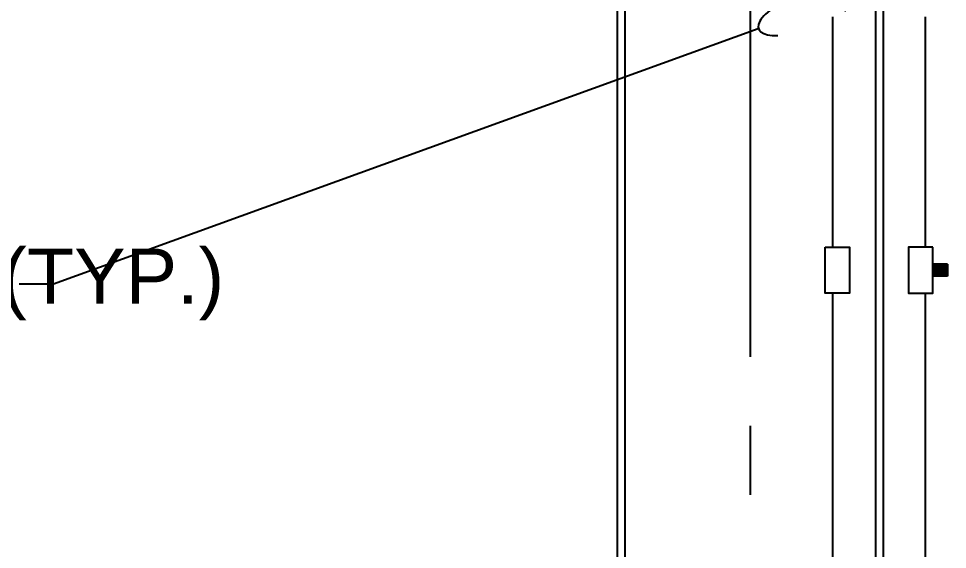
# Model space of a CAD drawing. Header units: feet. Extents: x -4 to 661, y -10 to 600.
# Drawn here: x 607.235 to 608.915, y 591.833 to 592.794 of the extents above; entities that cross this region are included whole.
import ezdxf
from ezdxf import colors
from ezdxf.entities.mleader import LeaderData, LeaderLine
from ezdxf.math import Vec2, Vec3

# ---------------------------------------------------------------- set-up
doc = ezdxf.new("R2010")
doc.units = ezdxf.units.FT
doc.header["$MEASUREMENT"] = 0
doc.linetypes.add('CENTER2', pattern=[1.125, 0.75, -0.125, 0.125, -0.125])
for name, color, linetype in [('E-ARRY-POST', 4, 'Continuous'), ('E-COND-PVC', 4, 'Continuous'), ('E-DIMS', 7, 'Continuous'), ('E-EQPM-HRDW', 16, 'Continuous'), ('G-ANNO-TEXT', 1, 'Continuous')]:
    doc.layers.add(name, color=color, linetype=linetype)
doc.styles.add('NEI-A', font='arial.ttf')

# ---------------------------------------------------------------- blocks, each defined once
blk = doc.blocks.new('Equipment Callout Arrowhead .75')
at = {"color": 0}
blk.add_ellipse((-0.248, 0), major_axis=(0.743, 0), ratio=0.350959, start_param=-0.80282, end_param=3.944413, dxfattribs=at)

msp = doc.modelspace()

# ---------------------------------------------------------------- hatches: boundary and pattern name
at = {"layer": 'E-EQPM-HRDW'}
h = msp.add_hatch(dxfattribs=at)
h.set_pattern_fill('ANSI31', color=256, scale=0.020833, angle=420)
h.set_pattern_definition([(105, (603.0394756, 590.8386322), (-0.0025154318, -0.0006740079), [])])
h.paths.add_polyline_path([(608.8891, 592.3493), (608.8891, 592.3279), (608.9154, 592.3279), (608.9154, 592.3493)])

# ---------------------------------------------------------------- linework, layer by layer
at = {"layer": 'E-ARRY-POST', "color": 9}
msp.add_line((608.7993, 593.7311), (608.7993, 590.3867), dxfattribs=at)
for points in [[(608.3183, 590.8386), (608.3183, 593.7311)], [(608.3321, 590.8386), (608.3321, 593.7311)]]:
    msp.add_lwpolyline(points, dxfattribs=at)
at = {"layer": 'E-ARRY-POST', "color": 9, "flags": 128}
msp.add_lwpolyline([(608.7856, 590.4209), (608.7856, 593.7311)], dxfattribs=at)
at = {"layer": 'E-COND-PVC', "linetype": 'Continuous'}
for points in [[(608.7082, 592.3803), (608.7082, 592.797)], [(608.8749, 592.797), (608.8749, 592.3803)], [(608.7082, 591.3803), (608.7082, 592.297)], [(608.8749, 592.297), (608.8749, 591.3803)]]:
    msp.add_lwpolyline(points, dxfattribs=at)
at = {"layer": 'E-DIMS', "color": 7, "linetype": 'CENTER2', "flags": 128}
msp.add_lwpolyline([(608.5588, 594.057), (608.558, 587.5129)], dxfattribs=at)
at = {"layer": 'E-EQPM-HRDW'}
for points in [[(608.694, 592.3803), (608.7383, 592.3803), (608.7383, 592.297), (608.694, 592.297)], [(608.8891, 592.3803), (608.8448, 592.3803), (608.8448, 592.297), (608.8891, 592.297)]]:
    msp.add_lwpolyline(points, close=True, dxfattribs=at)
at = {"layer": 'E-EQPM-HRDW', "flags": 128}
for points in [[(608.9154, 592.3493), (608.8891, 592.3493)], [(608.9154, 592.3493), (608.9154, 592.3279)], [(608.9154, 592.3279), (608.8891, 592.3279)]]:
    msp.add_lwpolyline(points, dxfattribs=at)

# ---------------------------------------------------------------- leaders
at = {"layer": 'G-ANNO-TEXT'}
ml = msp.add_multileader_mtext('Standard', dxfattribs=at)
ml.set_content('BUSHING (TYP.)', color=256, style='NEI-A')
ml.set_leader_properties()
ml.set_arrow_properties(name='Equipment Callout Arrowhead .75')
ml.build(insert=Vec2(0, 0))
ml.multileader.update_dxf_attribs({"dogleg_length": 0.0625, "arrow_head_size": 0.125})
ctx = ml.context
ctx.base_point, ctx.char_height, ctx.arrow_head_size, ctx.landing_gap_size, ctx.plane_origin = Vec3(606.4383, 592.3131), 0.1, 0.125, 0.09, Vec3(612.3499, 591.4947)
notes = []
notes.append((ctx, [(0, (1, 1, 0), (607.2983, 592.3131), (-1, 0), 0.0625, [(0, [(608.6902, 592.8178)], 0, [])])]))
ctx.mtext.insert, ctx.mtext.width, ctx.mtext.flow_direction = Vec3(606.5283, 592.3778), 1.021927, 5
for ctx, leaders in notes:
    for number, flags, end, landing, length, lines in leaders:
        leader = LeaderData()
        leader.index, (leader.has_last_leader_line, leader.has_dogleg_vector, leader.attachment_direction) = number, flags
        leader.last_leader_point, leader.dogleg_vector, leader.dogleg_length = Vec3(end), Vec3(landing), length
        for number, points, colour, breaks in lines:
            line = LeaderLine()
            line.index, line.vertices, line.color, line.breaks = number, Vec3.list(points), colors.encode_raw_color(colour), breaks
            leader.lines.append(line)
        ctx.leaders.append(leader)

doc.saveas('drawing.dxf')
